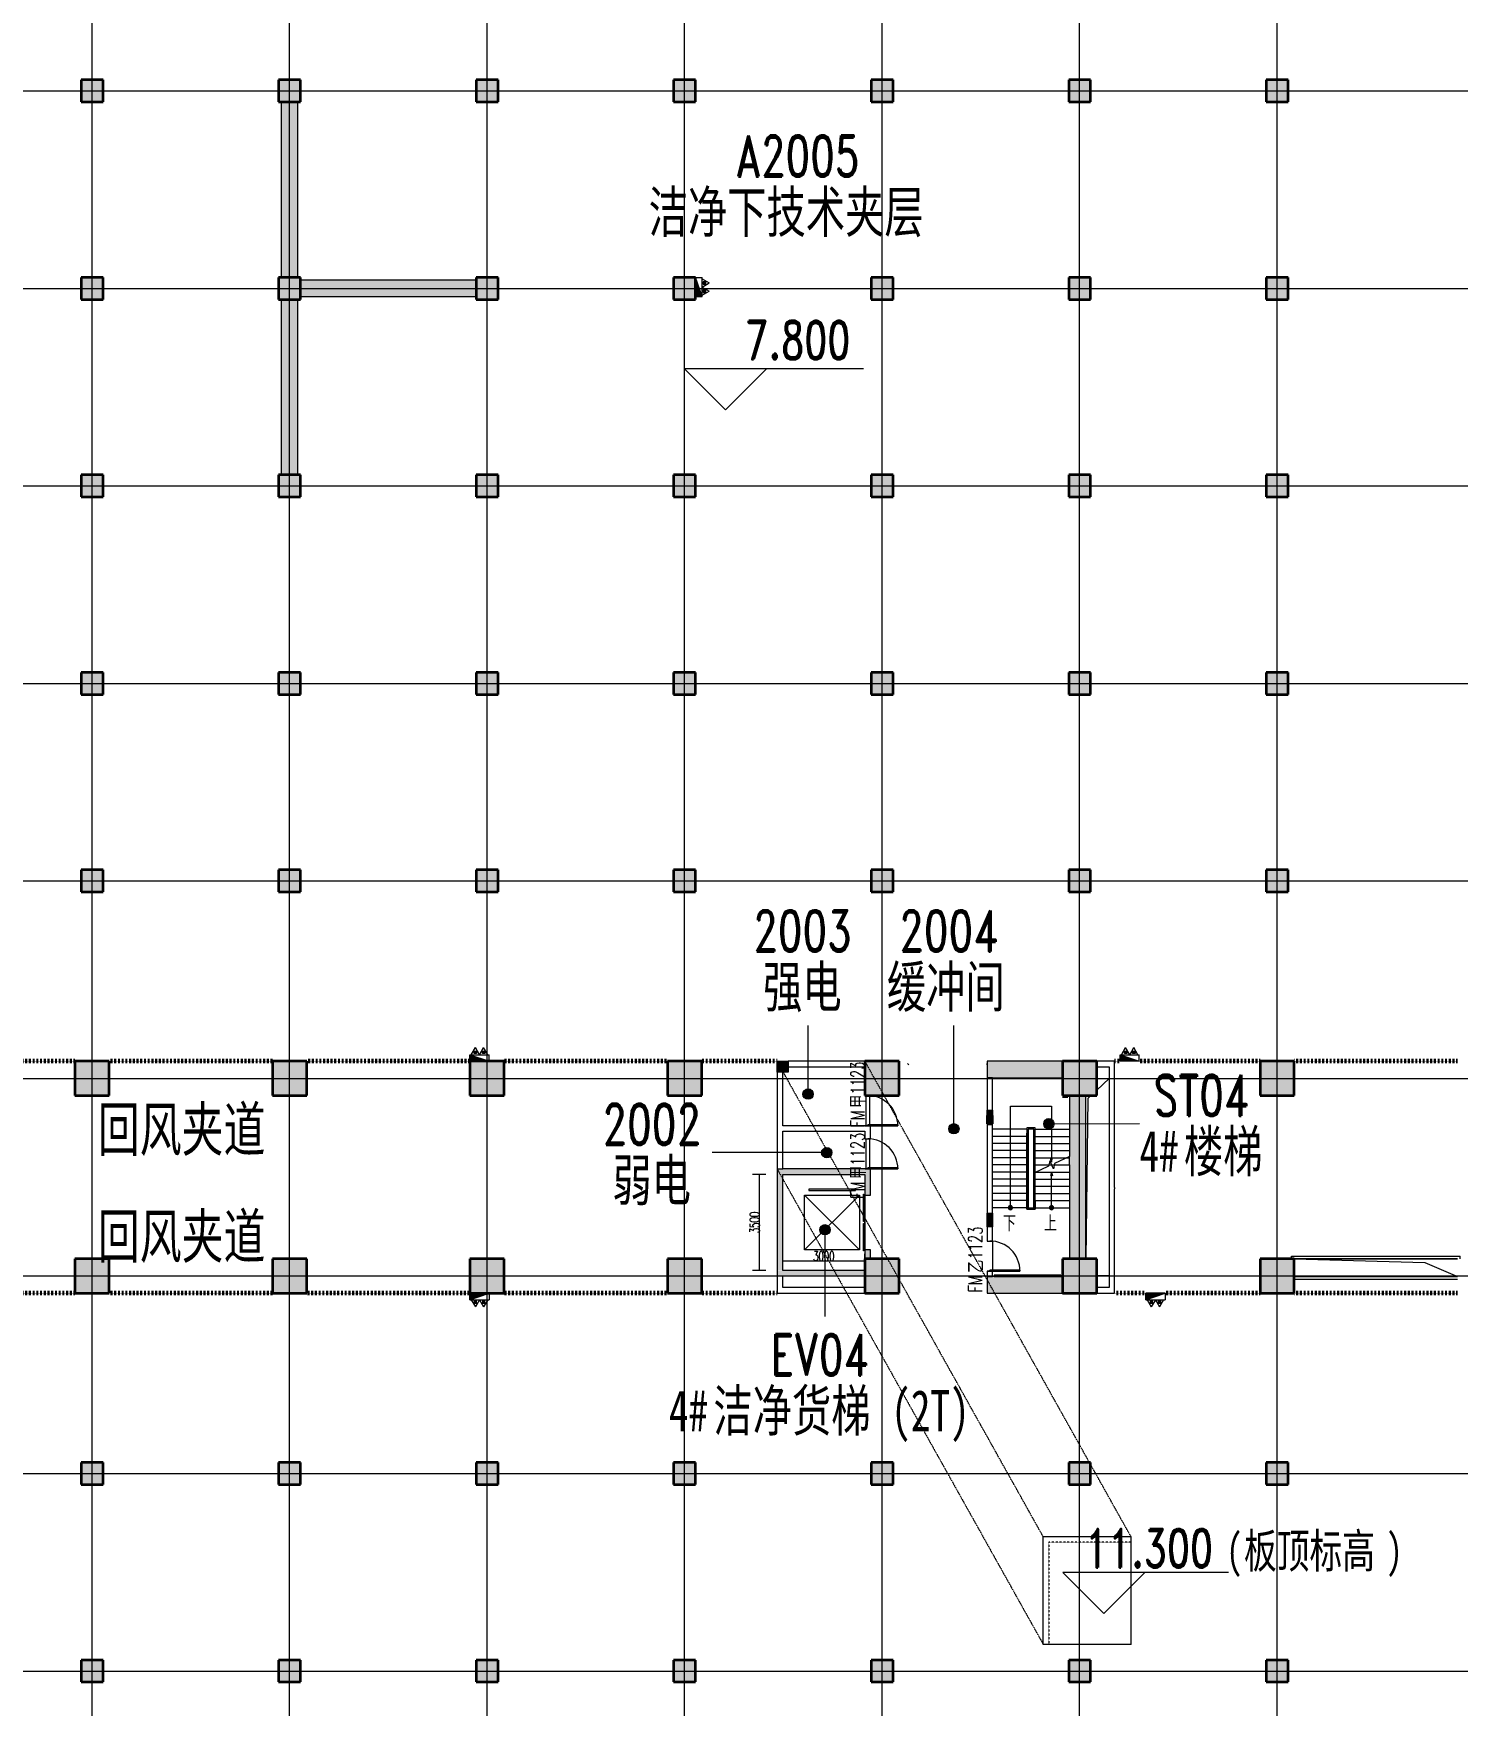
# Model space of a CAD drawing. Header units: millimetres. Extents: x -172041 to 399210, y -31706 to 192400.
# Drawn here: x 33864 to 85775, y 27541 to 88494 of the extents above; entities that cross this region are included whole.
import ezdxf

# ---------------------------------------------------------------- set-up
doc = ezdxf.new("R2010")
doc.units = ezdxf.units.MM
for name, pattern in [('Dash', [6.35, 3.175, -3.175]), ('划线', [6.36, 3.18, -3.18]), ('架空线', [3.97, 2.38, -1.59]), ('轴网线', [22.04, 18.38, -1.83, 0, -1.83])]:
    doc.linetypes.add(name, pattern=pattern)
doc.layers.get('0').update_dxf_attribs({"color": 8})
doc.layers.get('Defpoints').update_dxf_attribs({"color": 8})
for name, color, linetype, lineweight in [('A-ANNO-DIMS', 8, 'Continuous', 9), ('A-ANNO-NOTE', 8, 'Continuous', 5), ('A-AREA', 8, 'Continuous', 5), ('A-AREA-IDEN', 8, 'Continuous', 9), ('A-DETL', 8, 'Continuous', 18), ('A-DETL-GENF', 8, 'Continuous', 18), ('A-DOOR', 8, 'Continuous', 5), ('A-DOOR-IDEN', 8, 'Continuous', 9), ('A-DOOR-OPNG', 8, 'Continuous', 5), ('A-FLOR', 8, 'Continuous', 5), ('A-FLOR-HRAL', 8, 'Continuous', 5), ('A-GENM', 8, 'Continuous', 5), ('A-WALL', 8, 'Continuous', 5), ('A-WALL-PATT', 8, 'Continuous', 9), ('M-EQPM', 8, 'Continuous', 5), ('S-COLS', 8, 'Continuous', 5), ('S-GRID', 8, 'Continuous', 9), ('S-STRS', 8, 'Continuous', 5), ('S-STRS-MBND', 8, 'Continuous', 5)]:
    doc.layers.add(name, color=color, linetype=linetype, lineweight=lineweight)
doc.styles.add('RomanD', font='romand__.ttf', dxfattribs={"width": 0.7, "height": 1500})
doc.styles.add('RomanD_1', font='romand__.ttf', dxfattribs={"width": 0.7, "height": 1400})
doc.styles.add('RomanD_2', font='romand__.ttf', dxfattribs={"width": 0.65, "height": 350})
doc.styles.add('RomanD_4', font='romand__.ttf', dxfattribs={"width": 0.7, "height": 500})
doc.styles.add('仿宋', font='', dxfattribs={"width": 0.7, "height": 500})
doc.styles.add('仿宋_2', font='', dxfattribs={"width": 0.7, "height": 1500})
doc.styles.add('仿宋_4', font='', dxfattribs={"width": 0.7, "height": 1600})
doc.styles.add('仿宋_7', font='', dxfattribs={"width": 0.7, "height": 1250})
doc.styles.add('微软雅黑', font='Microsoft YaHei.ttf', dxfattribs={"width": 0.7, "height": 500})
doc.styles.get('仿宋').set_extended_font_data('FangSong')
doc.styles.get('仿宋_2').set_extended_font_data('FangSong')
doc.styles.get('仿宋_4').set_extended_font_data('FangSong')
doc.styles.get('仿宋_7').set_extended_font_data('FangSong')
doc.dimstyles.new('0_5', dxfattribs={"dimscale": 304.8, "dimtxt": 351.251157, "dimasz": 0, "dimexe": 0.82021, "dimexo": 0.0625, "dimgap": 0, "dimtad": 1, "dimdec": 0, "dimzin": 0, "dimdsep": 46, "dimtxsty": 'RomanD_2', "dimblk1": 'NONE', "dimblk2": 'NONE', "dimsah": 1, "dimcen": 0.09, "dimazin": 0, "dimtfac": 1, "dimtdec": 4, "dimtix": 1, "dimtmove": 0, "dimatfit": 3, "dimfxl": 0.82021, "dimfxlon": 1, "dimtvp": 1, "dimtolj": 1, "dimtzin": 0, "dimlwd": 18, "dimlwe": 18, "dimarcsym": 2})

# ---------------------------------------------------------------- blocks, each defined once
blk = doc.blocks.new('X-ST-F3-02-C-001_HLP2_rvt-1-LAY-2F-1_500-A')
at = {"layer": 'S-COLS', "true_color": 0xc0c0c0}
for points in [[(36400, 86000), (36400, 86800), (35600, 86800), (35600, 86000), (35733, 86000)], [(42800, 86000), (43600, 86000), (43600, 86800), (42800, 86800), (42800, 86400)], [(50000, 86000), (50800, 86000), (50800, 86800), (50000, 86800), (50000, 86400)], [(57200, 86000), (58000, 86000), (58000, 86800), (57200, 86800), (57200, 86400)], [(64401, 86000), (65200, 86000), (65200, 86800), (64400, 86800), (64400, 86000)], [(72225, 86000), (72400, 86000), (72400, 86800), (71600, 86800), (71600, 86000)], [(79600, 86000), (79600, 86800), (78800, 86800), (78800, 86000)], [(35600, 78800), (36400, 78800), (36400, 79600), (35600, 79600)], [(43491, 78800), (43600, 78800), (43600, 79600), (42800, 79600), (42800, 78800), (43444, 78800)], [(50800, 78800), (50800, 79600), (50000, 79600), (50000, 78800)], [(57200, 78800), (58000, 78800), (58000, 79600), (57200, 79600), (57200, 78900)], [(65200, 78800), (65200, 79600), (64400, 79600), (64400, 78800)], [(72400, 78800), (72400, 79600), (71600, 79600), (71600, 78800), (72225, 78800)], [(79600, 78800), (79600, 79600), (78800, 79600), (78800, 78800)], [(36400, 71600), (36400, 72400), (35600, 72400), (35600, 71600)], [(42800, 71600), (43600, 71600), (43600, 72400), (42800, 72400), (42800, 72000)], [(50000, 71600), (50800, 71600), (50800, 72400), (50000, 72400), (50000, 72000)], [(58000, 71600), (58000, 72400), (57200, 72400), (57200, 71600)], [(65200, 71600), (65200, 72400), (64400, 72400), (64400, 71600)], [(72400, 71600), (72400, 72400), (71600, 72400), (71600, 71600), (72225, 71600)], [(79600, 71600), (79600, 72400), (78800, 72400), (78800, 71600)], [(36400, 64400), (36400, 65200), (35600, 65200), (35600, 64400)], [(43600, 64400), (43600, 65200), (42800, 65200), (42800, 64400)], [(50800, 64400), (50800, 65200), (50000, 65200), (50000, 64400)], [(58000, 64400), (58000, 65200), (57200, 65200), (57200, 64400)], [(65200, 64400), (65200, 65200), (64400, 65200), (64400, 64400)], [(71600, 64400), (72400, 64400), (72400, 65200), (71600, 65200)], [(79600, 64400), (79600, 65200), (78800, 65200), (78800, 64400)], [(36400, 57200), (36400, 58000), (35600, 58000), (35600, 57200)], [(43600, 57200), (43600, 58000), (42800, 58000), (42800, 57200)], [(50800, 57200), (50800, 58000), (50000, 58000), (50000, 57200)], [(58000, 57200), (58000, 58000), (57200, 58000), (57200, 57200)], [(65200, 57200), (65200, 58000), (64400, 58000), (64400, 57200)], [(72225, 57200), (72400, 57200), (72400, 58000), (71600, 58000), (71600, 57200), (71852, 57200)], [(79600, 57200), (79600, 58000), (78800, 58000), (78800, 57200)], [(36625, 49775), (36625, 51025), (35375, 51025), (35375, 49775)], [(43825, 49775), (43825, 51025), (42575, 51025), (42575, 49775)], [(51025, 49775), (51025, 51025), (49775, 51025), (49775, 49775)], [(58225, 49775), (58225, 51025), (56975, 51025), (56975, 49775)], [(64407, 49775), (65425, 49775), (65425, 51025), (64175, 51025), (64175, 49775)], [(71618, 49775), (72625, 49775), (72625, 51025), (71375, 51025), (71375, 49775)], [(79825, 49775), (79825, 51025), (78575, 51025), (78575, 49775)], [(68770, 48750), (68825, 48750), (68825, 49050), (68625, 49050), (68625, 48750)], [(36625, 42575), (36625, 43825), (35375, 43825), (35375, 42575)], [(42575, 42575), (43825, 42575), (43825, 43825), (42575, 43825), (42575, 43010)], [(51025, 42575), (51025, 43825), (49775, 43825), (49775, 42575)], [(58225, 42575), (58225, 43825), (56975, 43825), (56975, 42575)], [(64175, 42575), (65425, 42575), (65425, 43825), (64175, 43825), (64175, 43076)], [(72625, 42575), (72625, 43825), (71375, 43825), (71375, 42575), (72225, 42575)], [(79825, 42575), (79825, 43825), (78575, 43825), (78575, 42575)], [(36400, 35600), (36400, 36400), (35600, 36400), (35600, 35600)], [(43600, 35600), (43600, 36400), (42800, 36400), (42800, 35600)], [(50180, 35600), (50800, 35600), (50800, 36400), (50000, 36400), (50000, 35600)], [(57200, 35600), (58000, 35600), (58000, 36400), (57200, 36400)], [(65200, 35600), (65200, 36400), (64400, 36400), (64400, 35600)], [(71600, 35600), (72400, 35600), (72400, 36400), (71600, 36400), (71600, 35645)], [(78800, 35600), (79600, 35600), (79600, 36400), (78800, 36400), (78800, 35645)], [(36400, 28400), (36400, 29200), (35600, 29200), (35600, 28400)], [(43600, 28400), (43600, 29200), (42800, 29200), (42800, 28400)], [(50800, 28400), (50800, 29200), (50000, 29200), (50000, 28400)], [(58000, 28400), (58000, 29200), (57200, 29200), (57200, 28400)], [(65200, 28400), (65200, 29200), (64400, 29200), (64400, 28400)], [(71600, 28400), (72400, 28400), (72400, 29200), (71600, 29200)], [(79600, 28400), (79600, 29200), (78800, 29200), (78800, 28400)]]:
    blk.add_hatch(color=9, dxfattribs=at).paths.add_polyline_path(points, flags=0)
at = {"layer": 'S-COLS', "true_color": 0x808080}
for points in [[(61375, 50625), (61375, 51025), (60975, 51025), (60975, 50625), (61175, 50625)], [(68825, 49050), (68825, 49250), (68625, 49250), (68625, 49050), (68780, 49050)], [(68625, 45240), (68825, 45240), (68825, 45490), (68625, 45490)], [(68825, 44990), (68825, 45240), (68625, 45240), (68625, 44990), (68642, 44990)]]:
    blk.add_hatch(color=8, dxfattribs=at).paths.add_polyline_path(points, flags=0)
at = {"layer": 'S-COLS', "color": 7, "lineweight": 35}
for p, q in [((36400, 86800), (35600, 86800)), ((35600, 86800), (35600, 86000)), ((36400, 86000), (36400, 86800)), ((43600, 86800), (42800, 86800)), ((42800, 86800), (42800, 86000)), ((43600, 86000), (43600, 86800)), ((50800, 86800), (50000, 86800)), ((50000, 86800), (50000, 86000)), ((50800, 86000), (50800, 86800)), ((58000, 86800), (57200, 86800)), ((57200, 86800), (57200, 86000)), ((58000, 86000), (58000, 86800)), ((65200, 86800), (64400, 86800)), ((64400, 86800), (64400, 86000)), ((65200, 86000), (65200, 86800)), ((72400, 86800), (71600, 86800)), ((71600, 86800), (71600, 86000)), ((72400, 86000), (72400, 86800)), ((79600, 86800), (78800, 86800)), ((78800, 86800), (78800, 86000)), ((79600, 86000), (79600, 86800)), ((35600, 86000), (36400, 86000)), ((42800, 86000), (43600, 86000)), ((50000, 86000), (50800, 86000)), ((57200, 86000), (58000, 86000)), ((64400, 86000), (65200, 86000)), ((71600, 86000), (72400, 86000)), ((78800, 86000), (79600, 86000)), ((36400, 79600), (35600, 79600)), ((35600, 79600), (35600, 78800)), ((36400, 78800), (36400, 79600)), ((43600, 79600), (42800, 79600)), ((42800, 79600), (42800, 78800)), ((43600, 78800), (43600, 79600)), ((50800, 79600), (50000, 79600)), ((50000, 79600), (50000, 78800)), ((50800, 78800), (50800, 79600)), ((58000, 79600), (57200, 79600)), ((57200, 79600), (57200, 78800)), ((58000, 78800), (58000, 79600)), ((65200, 79600), (64400, 79600)), ((64400, 79600), (64400, 78800)), ((65200, 78800), (65200, 79600)), ((72400, 79600), (71600, 79600)), ((71600, 79600), (71600, 78800)), ((72400, 78800), (72400, 79600)), ((79600, 79600), (78800, 79600)), ((78800, 79600), (78800, 78800)), ((79600, 78800), (79600, 79600)), ((35600, 78800), (36400, 78800)), ((42800, 78800), (43600, 78800)), ((50000, 78800), (50800, 78800)), ((57200, 78800), (58000, 78800)), ((64400, 78800), (65200, 78800)), ((71600, 78800), (72400, 78800)), ((78800, 78800), (79600, 78800)), ((36400, 72400), (35600, 72400)), ((35600, 72400), (35600, 71600)), ((36400, 71600), (36400, 72400)), ((43600, 72400), (42800, 72400)), ((42800, 72400), (42800, 71600)), ((43600, 71600), (43600, 72400)), ((50800, 72400), (50000, 72400)), ((50000, 72400), (50000, 71600)), ((50800, 71600), (50800, 72400)), ((58000, 72400), (57200, 72400)), ((57200, 72400), (57200, 71600)), ((58000, 71600), (58000, 72400)), ((65200, 72400), (64400, 72400)), ((64400, 72400), (64400, 71600)), ((65200, 71600), (65200, 72400)), ((72400, 72400), (71600, 72400)), ((71600, 72400), (71600, 71600)), ((72400, 71600), (72400, 72400)), ((79600, 72400), (78800, 72400)), ((78800, 72400), (78800, 71600)), ((79600, 71600), (79600, 72400)), ((35600, 71600), (36400, 71600)), ((42800, 71600), (43600, 71600)), ((50000, 71600), (50800, 71600)), ((57200, 71600), (58000, 71600)), ((64400, 71600), (65200, 71600)), ((71600, 71600), (72400, 71600)), ((78800, 71600), (79600, 71600)), ((36400, 65200), (35600, 65200)), ((35600, 65200), (35600, 64400)), ((36400, 64400), (36400, 65200)), ((43600, 65200), (42800, 65200)), ((42800, 65200), (42800, 64400)), ((43600, 64400), (43600, 65200)), ((50800, 65200), (50000, 65200)), ((50000, 65200), (50000, 64400)), ((50800, 64400), (50800, 65200)), ((58000, 65200), (57200, 65200)), ((57200, 65200), (57200, 64400)), ((58000, 64400), (58000, 65200)), ((65200, 65200), (64400, 65200)), ((64400, 65200), (64400, 64400)), ((65200, 64400), (65200, 65200)), ((72400, 65200), (71600, 65200)), ((71600, 65200), (71600, 64400)), ((72400, 64400), (72400, 65200)), ((79600, 65200), (78800, 65200)), ((78800, 65200), (78800, 64400)), ((79600, 64400), (79600, 65200)), ((35600, 64400), (36400, 64400)), ((42800, 64400), (43600, 64400)), ((50000, 64400), (50800, 64400)), ((57200, 64400), (58000, 64400)), ((64400, 64400), (65200, 64400)), ((71600, 64400), (72400, 64400)), ((78800, 64400), (79600, 64400)), ((36400, 58000), (35600, 58000)), ((35600, 58000), (35600, 57200)), ((36400, 57200), (36400, 58000)), ((43600, 58000), (42800, 58000)), ((42800, 58000), (42800, 57200)), ((43600, 57200), (43600, 58000)), ((50800, 58000), (50000, 58000)), ((50000, 58000), (50000, 57200)), ((50800, 57200), (50800, 58000)), ((58000, 58000), (57200, 58000)), ((57200, 58000), (57200, 57200)), ((58000, 57200), (58000, 58000)), ((65200, 58000), (64400, 58000)), ((64400, 58000), (64400, 57200)), ((65200, 57200), (65200, 58000)), ((72400, 58000), (71600, 58000)), ((71600, 58000), (71600, 57200)), ((72400, 57200), (72400, 58000)), ((79600, 58000), (78800, 58000)), ((78800, 58000), (78800, 57200)), ((79600, 57200), (79600, 58000)), ((35600, 57200), (36400, 57200)), ((42800, 57200), (43600, 57200)), ((50000, 57200), (50800, 57200)), ((57200, 57200), (58000, 57200)), ((64400, 57200), (65200, 57200)), ((71600, 57200), (72400, 57200)), ((78800, 57200), (79600, 57200)), ((36625, 51025), (35375, 51025)), ((35375, 51025), (35375, 49775)), ((36625, 49775), (36625, 51025)), ((43825, 51025), (42575, 51025)), ((42575, 51025), (42575, 49775)), ((43825, 49775), (43825, 51025)), ((51025, 51025), (49775, 51025)), ((49775, 51025), (49775, 49775)), ((51025, 49775), (51025, 51025)), ((58225, 51025), (56975, 51025)), ((56975, 51025), (56975, 49775)), ((58225, 49775), (58225, 51025)), ((65425, 51025), (64175, 51025)), ((64175, 51025), (64175, 49775)), ((65425, 49775), (65425, 51025)), ((72625, 51025), (71375, 51025)), ((71375, 51025), (71375, 49775)), ((72625, 49775), (72625, 51025)), ((79825, 51025), (78575, 51025)), ((78575, 51025), (78575, 49775)), ((79825, 49775), (79825, 51025)), ((35375, 49775), (36625, 49775)), ((42575, 49775), (43825, 49775)), ((49775, 49775), (51025, 49775)), ((56975, 49775), (58225, 49775)), ((64175, 49775), (65425, 49775)), ((71375, 49775), (72625, 49775)), ((78575, 49775), (79825, 49775)), ((68625, 49050), (68625, 48750)), ((68825, 49050), (68625, 49050)), ((68825, 48750), (68825, 49050)), ((68625, 48750), (68825, 48750)), ((36625, 43825), (35375, 43825)), ((35375, 43825), (35375, 42575)), ((36625, 42575), (36625, 43825)), ((43825, 43825), (42575, 43825)), ((42575, 43825), (42575, 42575)), ((43825, 42575), (43825, 43825)), ((51025, 43825), (49775, 43825)), ((49775, 43825), (49775, 42575)), ((51025, 42575), (51025, 43825)), ((58225, 43825), (56975, 43825)), ((56975, 43825), (56975, 42575)), ((58225, 42575), (58225, 43825)), ((65425, 43825), (64175, 43825)), ((64175, 43825), (64175, 42575)), ((65425, 42575), (65425, 43825)), ((72625, 43825), (71375, 43825)), ((71375, 43825), (71375, 42575)), ((72625, 42575), (72625, 43825)), ((79825, 43825), (78575, 43825)), ((78575, 43825), (78575, 42575)), ((79825, 42575), (79825, 43825)), ((35375, 42575), (36625, 42575)), ((42575, 42575), (43825, 42575)), ((49775, 42575), (51025, 42575)), ((56975, 42575), (58225, 42575)), ((64175, 42575), (65425, 42575)), ((71375, 42575), (72625, 42575)), ((78575, 42575), (79825, 42575)), ((36400, 36400), (35600, 36400)), ((35600, 36400), (35600, 35600)), ((36400, 35600), (36400, 36400)), ((43600, 36400), (42800, 36400)), ((42800, 36400), (42800, 35600)), ((43600, 35600), (43600, 36400)), ((50800, 36400), (50000, 36400)), ((50000, 36400), (50000, 35600)), ((50800, 35600), (50800, 36400)), ((58000, 36400), (57200, 36400)), ((57200, 36400), (57200, 35600)), ((58000, 35600), (58000, 36400)), ((65200, 36400), (64400, 36400)), ((64400, 36400), (64400, 35600)), ((65200, 35600), (65200, 36400)), ((72400, 36400), (71600, 36400)), ((71600, 36400), (71600, 35600)), ((72400, 35600), (72400, 36400)), ((79600, 36400), (78800, 36400)), ((78800, 36400), (78800, 35600)), ((79600, 35600), (79600, 36400)), ((35600, 35600), (36400, 35600)), ((42800, 35600), (43600, 35600)), ((50000, 35600), (50800, 35600)), ((57200, 35600), (58000, 35600)), ((64400, 35600), (65200, 35600)), ((71600, 35600), (72400, 35600)), ((78800, 35600), (79600, 35600)), ((36400, 29200), (35600, 29200)), ((35600, 29200), (35600, 28400)), ((36400, 28400), (36400, 29200)), ((43600, 29200), (42800, 29200)), ((42800, 29200), (42800, 28400)), ((43600, 28400), (43600, 29200)), ((50800, 29200), (50000, 29200)), ((50000, 29200), (50000, 28400)), ((50800, 28400), (50800, 29200)), ((58000, 29200), (57200, 29200)), ((57200, 29200), (57200, 28400)), ((58000, 28400), (58000, 29200)), ((65200, 29200), (64400, 29200)), ((64400, 29200), (64400, 28400)), ((65200, 28400), (65200, 29200)), ((72400, 29200), (71600, 29200)), ((71600, 29200), (71600, 28400)), ((72400, 28400), (72400, 29200)), ((79600, 29200), (78800, 29200)), ((78800, 29200), (78800, 28400)), ((79600, 28400), (79600, 29200)), ((35600, 28400), (36400, 28400)), ((42800, 28400), (43600, 28400)), ((50000, 28400), (50800, 28400)), ((57200, 28400), (58000, 28400)), ((64400, 28400), (65200, 28400)), ((71600, 28400), (72400, 28400)), ((78800, 28400), (79600, 28400))]:
    blk.add_line(p, q, dxfattribs=at)
at = {"layer": 'S-COLS', "color": 7, "lineweight": 15}
for p, q in [((60975, 50625), (60975, 51025)), ((60975, 51025), (61375, 51025)), ((61175, 50625), (60975, 50625)), ((61375, 50625), (61175, 50625)), ((61375, 51025), (61375, 50825)), ((61375, 50825), (61375, 50625)), ((68625, 49050), (68625, 49250)), ((68625, 49250), (68825, 49250)), ((68825, 49250), (68825, 49050)), ((68625, 45490), (68825, 45490)), ((68625, 45240), (68625, 45490)), ((68625, 44990), (68625, 45240)), ((68625, 45240), (68825, 45240)), ((68825, 45490), (68825, 45240)), ((68825, 45240), (68825, 44990)), ((68825, 44990), (68625, 44990))]:
    blk.add_line(p, q, dxfattribs=at)
blk = doc.blocks.new('栏杆扶手 - 栏杆扶手-982128-LAY-2F-1_500-A')
at = {"layer": 'A-FLOR-HRAL', "lineweight": 15}
for p, q in [((70075, 48600), (70075, 48410)), ((70375, 48600), (70075, 48600)), ((70125, 48550), (70125, 48410)), ((70325, 48550), (70125, 48550)), ((70325, 46947), (70325, 48550)), ((70375, 48550), (70375, 48600)), ((70375, 48550), (70375, 48600)), ((70375, 48550), (70375, 48600)), ((70375, 46970), (70375, 48550))]:
    blk.add_line(p, q, dxfattribs=at)
blk = doc.blocks.new('顶部扶栏类型 - 顶部扶栏_内部_-982132-LAY-2F-1_500-A')
at = {"layer": 'A-FLOR-HRAL', "lineweight": 15}
for p, q in [((70075, 48410), (70125, 48410)), ((70075, 45765), (70075, 48410)), ((70125, 48410), (70125, 45765)), ((70075, 45765), (70125, 45765)), ((70075, 45640), (70075, 45765)), ((70125, 45765), (70125, 45690)), ((70200, 45640), (70075, 45640)), ((70125, 45690), (70200, 45690)), ((70200, 45690), (70325, 45690)), ((70375, 45640), (70200, 45640)), ((70375, 45690), (70375, 45640))]:
    blk.add_line(p, q, dxfattribs=at)
blk = doc.blocks.new('顶部扶栏类型 - 顶部扶栏_内部_-V9-LAY-2F-1_500-A')
at = {"layer": 'A-FLOR-HRAL', "lineweight": 15}
for p, q in [((70075, 48410), (70075, 45765)), ((70125, 48410), (70125, 45765)), ((70075, 45765), (70075, 45640)), ((70075, 45640), (70200, 45640)), ((70100, 45690), (70200, 45690)), ((70200, 45690), (70325, 45690)), ((70200, 45640), (70375, 45640)), ((70375, 45690), (70375, 45640))]:
    blk.add_line(p, q, dxfattribs=at)
blk = doc.blocks.new('顶部扶栏类型 - 顶部扶栏_内部_-982246-LAY-2F-1_500-A')
at = {"layer": 'A-FLOR-HRAL', "lineweight": 15}
for p, q in [((70325, 45910), (70375, 45910)), ((70325, 45690), (70325, 45910)), ((70375, 45910), (70375, 45690)), ((70375, 45690), (70325, 45690))]:
    blk.add_line(p, q, dxfattribs=at)
blk = doc.blocks.new('顶部扶栏类型 - 顶部扶栏_内部_-V10-LAY-2F-1_500-A')
at = {"layer": 'A-FLOR-HRAL', "lineweight": 15}
for p, q in [((70375, 46970), (70325, 46947)), ((70325, 45690), (70325, 46947)), ((70375, 45690), (70375, 46970)), ((70325, 45690), (70375, 45690))]:
    blk.add_line(p, q, dxfattribs=at)
blk = doc.blocks.new('上楼梯路径-C - 顺砌剖面-1881070-LAY-2F-1_500-A')
at = {"layer": 'A-DETL-GENF', "true_color": 0x808080}
blk.add_hatch(color=8, dxfattribs=at).paths.add_polyline_path([(0, 75), (-38, 65), (-65, 37), (-75, 0), (-65, -38), (-53, -53), (-19, -72), (19, -72), (53, -53), (72, -19), (72, 10), (65, 37), (53, 53), (19, 72)], flags=0)
at = {"layer": 'A-DETL-GENF'}
for p, q in [((0, 1300), (-39, 1155)), ((0, 75), (0, 1300)), ((0, 1300), (39, 1155)), ((0, 0), (0, 75))]:
    blk.add_line(p, q, dxfattribs=at)
for start, end in [(90, 270), (270, 90)]:
    blk.add_arc((0, 0), 75, start, end, dxfattribs=at)
blk = doc.blocks.new('下楼梯路径-C - 顺砌剖面-1882375-LAY-2F-1_500-A')
at = {"layer": 'A-DETL-GENF', "true_color": 0x808080}
blk.add_hatch(color=8, dxfattribs=at).paths.add_polyline_path([(619, -1180), (626, -1198), (654, -1226), (691, -1236), (729, -1226), (756, -1198), (766, -1161), (756, -1123), (741, -1106), (711, -1088), (682, -1088), (654, -1096), (626, -1123), (619, -1142)], flags=0)
at = {"layer": 'A-DETL-GENF'}
for p, q in [((-3009, -1161), (-3009, 339)), ((-3009, 339), (-964, 339)), ((-964, 339), (-1109, 378)), ((-964, 339), (-1109, 300)), ((619, -1161), (-3009, -1161)), ((691, -1161), (619, -1161))]:
    blk.add_line(p, q, dxfattribs=at)
for start, end in [(360, 180), (180, 360)]:
    blk.add_arc((691, -1161), 75, start, end, dxfattribs=at)
blk = doc.blocks.new('AR-F3-00-STA-001_HLP2_rvt-1-LAY-2F-1_500-A')
at = {"layer": 'S-STRS', "lineweight": 15}
for p, q in [((70075, 48550), (68825, 48550)), ((70075, 48290), (68825, 48290)), ((70375, 48550), (71625, 48550)), ((70375, 48290), (71625, 48290)), ((70075, 48030), (68825, 48030)), ((70075, 47770), (68825, 47770)), ((70375, 48030), (71625, 48030)), ((70375, 47770), (71625, 47770)), ((71625, 47510), (71625, 47553)), ((70075, 47510), (68825, 47510)), ((70075, 47250), (68825, 47250)), ((70075, 46990), (68825, 46990)), ((70375, 47510), (71533, 47510)), ((70375, 47250), (70875, 47250)), ((70375, 46990), (70417, 46990)), ((70417, 46990), (71625, 46990)), ((70875, 47250), (70975, 47250)), ((70975, 47250), (71075, 47250)), ((71075, 47250), (71625, 47250)), ((71533, 47510), (71625, 47510)), ((71625, 47250), (71625, 47510)), ((70075, 46730), (68825, 46730)), ((70075, 46470), (68825, 46470)), ((70375, 46730), (71625, 46730)), ((70375, 46470), (71625, 46470)), ((70075, 46210), (68825, 46210)), ((70075, 45950), (68825, 45950)), ((70375, 46210), (71625, 46210)), ((70375, 45950), (71625, 45950)), ((69400, 45690), (68825, 45690)), ((69415, 45690), (69400, 45690)), ((69545, 45690), (69420, 45690)), ((70075, 45690), (69550, 45690)), ((70375, 45690), (70900, 45690)), ((70910, 45690), (71050, 45690)), ((71050, 45690), (71625, 45690)), ((68825, 44475), (68825, 43415))]:
    blk.add_line(p, q, dxfattribs=at)
at = {"layer": 'S-STRS', "linetype": '架空线', "lineweight": 15}
for p, q in [((70075, 48550), (68825, 48550)), ((70075, 48290), (68825, 48290)), ((70375, 48550), (71625, 48550)), ((70375, 48290), (71625, 48290)), ((70075, 48030), (68825, 48030)), ((70075, 47770), (68825, 47770)), ((70375, 48030), (71625, 48030)), ((70375, 47770), (71625, 47770)), ((70075, 47510), (68825, 47510)), ((70075, 47250), (68825, 47250)), ((70075, 46990), (68825, 46990)), ((70375, 47510), (71533, 47510)), ((70375, 47250), (70875, 47250)), ((70375, 46990), (70417, 46990)), ((70417, 46990), (71625, 46990)), ((70875, 47250), (70975, 47250)), ((70975, 47250), (71075, 47250)), ((71075, 47250), (71625, 47250)), ((71533, 47510), (71625, 47510)), ((70075, 46730), (68825, 46730)), ((70075, 46470), (68825, 46470)), ((70375, 46730), (71625, 46730)), ((70375, 46470), (71625, 46470)), ((70075, 46210), (68825, 46210)), ((70075, 45950), (68825, 45950)), ((70375, 46210), (71625, 46210)), ((70375, 45950), (71625, 45950)), ((69400, 45690), (68825, 45690)), ((69415, 45690), (69400, 45690)), ((69545, 45690), (69420, 45690)), ((70075, 45690), (69550, 45690)), ((70375, 45690), (70900, 45690)), ((70910, 45690), (71050, 45690)), ((71050, 45690), (71625, 45690))]:
    blk.add_line(p, q, dxfattribs=at)
at = {"layer": 'S-STRS-MBND', "lineweight": 15}
for p, q in [((71625, 47553), (71088, 47303)), ((70862, 47197), (70325, 46947)), ((70909, 47392), (70862, 47197)), ((71041, 47108), (70909, 47392)), ((71088, 47303), (71041, 47108))]:
    blk.add_line(p, q, dxfattribs=at)
at = {"lineweight": 15, "rotation": 269.9999999999996}
blk.add_blockref('下楼梯路径-C - 顺砌剖面-1882375-LAY-2F-1_500-A', (70636, 46381), dxfattribs=at)
at = {"color": 163, "lineweight": 15, "true_color": 0x667fcc}
for name in ['栏杆扶手 - 栏杆扶手-982128-LAY-2F-1_500-A', '顶部扶栏类型 - 顶部扶栏_内部_-982132-LAY-2F-1_500-A', '顶部扶栏类型 - 顶部扶栏_内部_-V9-LAY-2F-1_500-A', '顶部扶栏类型 - 顶部扶栏_内部_-V10-LAY-2F-1_500-A', '顶部扶栏类型 - 顶部扶栏_内部_-982246-LAY-2F-1_500-A']:
    blk.add_blockref(name, (0, 0), dxfattribs=at)
at = {"lineweight": 15}
blk.add_blockref('上楼梯路径-C - 顺砌剖面-1881070-LAY-2F-1_500-A', (70975, 45690), dxfattribs=at)
at = {"layer": 'A-ANNO-NOTE', "color": 7, "lineweight": 15, "char_height": 500, "width": 673.42, "attachment_point": 1, "style": '仿宋'}
for s, insert in [('\\f仿宋|b0|i0|c134|p49|;\\W.7;下', (69198, 45386)), ('\\f仿宋|b0|i0|c134|p49|;\\W.7;上', (70698, 45386))]:
    blk.add_mtext(s, dxfattribs=dict(at, insert=insert))
blk = doc.blocks.new('单扇平开防火门_带观察窗 - FM乙1123-4703350-LAY-2F-1_500-A')
at = {"layer": 'A-DOOR'}
for p, q in [((550, 1100), (510, 1100)), ((510, 1100), (510, 0)), ((510, 1100), (550, 1100)), ((510, 900), (510, 1100)), ((510, 700), (510, 900)), ((510, 0), (510, 700)), ((550, 0), (550, 1100)), ((550, 1100), (550, 900)), ((550, 900), (550, 700)), ((550, 700), (550, 0)), ((510, 0), (550, 0)), ((550, 0), (510, 0))]:
    blk.add_line(p, q, dxfattribs=at)
blk.add_arc((550, 0), 1100, 90, 180, dxfattribs=at)
at = {"layer": 'A-DOOR-OPNG'}
for p, q in [((-550, -100), (-550, 100)), ((550, -99), (550, 100))]:
    blk.add_line(p, q, dxfattribs=at)
blk = doc.blocks.new('单扇平开防火门_带观察窗 - FM甲1123-4703354-LAY-2F-1_500-A')
at = {"layer": 'A-DOOR'}
for p, q in [((550, 1100), (510, 1100)), ((510, 1100), (510, 0)), ((510, 1100), (550, 1100)), ((510, 900), (510, 1100)), ((510, 700), (510, 900)), ((510, 0), (510, 700)), ((550, 0), (550, 1100)), ((550, 1100), (550, 900)), ((550, 900), (550, 700)), ((550, 700), (550, 0)), ((510, 0), (550, 0)), ((550, 0), (510, 0))]:
    blk.add_line(p, q, dxfattribs=at)
blk.add_arc((550, 0), 1100, 90, 180, dxfattribs=at)
at = {"layer": 'A-DOOR-OPNG'}
for p, q in [((-550, 70), (550, 70)), ((550, -99), (550, 100)), ((-550, -70), (550, -70))]:
    blk.add_line(p, q, dxfattribs=at)
blk = doc.blocks.new('单扇平开防火门_带观察窗 - FM甲1123-V2-LAY-2F-1_500-A')
at = {"layer": 'A-DOOR'}
for p, q in [((550, 1100), (510, 1100)), ((510, 1100), (510, 0)), ((510, 1100), (550, 1100)), ((510, 900), (510, 1100)), ((510, 700), (510, 900)), ((510, 0), (510, 700)), ((550, 0), (550, 1100)), ((550, 1100), (550, 900)), ((550, 900), (550, 700)), ((550, 700), (550, 0)), ((510, 0), (550, 0)), ((550, 0), (510, 0))]:
    blk.add_line(p, q, dxfattribs=at)
blk.add_arc((550, 0), 1100, 90, 180, dxfattribs=at)
at = {"layer": 'A-DOOR-OPNG'}
for p, q in [((-550, -100), (-550, 100)), ((-550, 70), (550, 70)), ((550, -99), (550, 100)), ((-550, -70), (550, -70))]:
    blk.add_line(p, q, dxfattribs=at)
blk = doc.blocks.new('电梯门_客梯 - 2T洁净货梯-4055749-LAY-2F-1_500-A')
at = {"layer": 'A-DOOR'}
for p, q in [((-1165, -450), (-1220, -450)), ((-1220, -450), (-1220, -2150)), ((-1165, -2150), (-1165, -450)), ((-1035, -160), (-1035, -140)), ((-1035, -140), (-35, -140)), ((-35, -160), (-1035, -160)), ((-1000, -100), (1000, -100)), ((1000, -300), (-1000, -2300)), ((-1000, -300), (1000, -2300)), ((-1000, -2300), (-1000, -300)), ((-1000, -300), (1000, -300)), ((-35, -140), (-35, -160)), ((35, -160), (35, -140)), ((35, -140), (1035, -140)), ((1035, -160), (35, -160)), ((1000, -300), (1000, -2300)), ((1035, -140), (1035, -160)), ((-1220, -2150), (-1165, -2150)), ((1000, -2300), (-1000, -2300))]:
    blk.add_line(p, q, dxfattribs=at)
blk = doc.blocks.new('楼板洞口 - 楼板洞口-翻边100mm-V38-LAY-2F-1_500-A')
at = {"layer": 'A-GENM'}
for p, q in [((-100, -100), (-100, 6050)), ((0, 6050), (-100, 6050)), ((0, 0), (0, 5950)), ((0, 5950), (0, 0)), ((130, 4760), (650, 5950)), ((650, 5950), (650, 0)), ((650, 0), (650, 5950)), ((750, 5950), (750, 0)), ((0, 0), (130, 4760)), ((0, -100), (-100, -100))]:
    blk.add_line(p, q, dxfattribs=at)
blk = doc.blocks.new('楼板洞口-A - H-无翻边-V43-LAY-2F-1_500-A')
at = {"layer": 'A-GENM'}
for p, q in [((400, 7200), (850, 7200)), ((400, 6776), (850, 7200)), ((8, 625), (85, 6480)), ((85, 6480), (186, 6575)), ((850, 0), (400, 0))]:
    blk.add_line(p, q, dxfattribs=at)
blk = doc.blocks.new('室内消火栓箱_带灭火器__左右式_ - SG24D65-P-V57-LAY-2F-1_500-A')
at = {"layer": 'A-DETL-GENF', "lineweight": 5}
blk.add_hatch(color=256, dxfattribs=at).paths.add_polyline_path([(-350, -240), (350, 0), (-350, 0)], flags=0)
h = blk.add_hatch(color=256, dxfattribs=at)
h.paths.add_polyline_path([(-105, -370), (-105, -280), (-195, -280), (-195, -370)], flags=0)
h.paths.add_polyline_path([(105, -370), (195, -370), (195, -280), (105, -280)], flags=0)
for p, q in [((350, 0), (-350, 0)), ((-350, -240), (350, 0)), ((-350, -240), (-350, 0)), ((-350, 0), (-350, -240)), ((-350, -240), (350, 0)), ((350, 0), (-350, 0)), ((-350, -240), (350, -240)), ((-300, -240), (-150, -500)), ((-105, -280), (-195, -280)), ((-195, -280), (-195, -370)), ((-195, -370), (-105, -370)), ((0, -240), (-150, -500)), ((-105, -370), (-105, -280)), ((0, -240), (150, -500)), ((195, -280), (105, -280)), ((105, -280), (105, -370)), ((105, -370), (195, -370)), ((300, -240), (150, -500)), ((195, -370), (195, -280))]:
    blk.add_line(p, q, dxfattribs=at)
at = {"layer": 'M-EQPM'}
blk.add_line((350, 0), (350, -240), dxfattribs=at)
blk = doc.blocks.new('室内消火栓箱_带灭火器__左右式_ - SG24D65-P-V55-LAY-2F-1_500-A')
at = {"layer": 'A-DETL-GENF', "lineweight": 5}
blk.add_hatch(color=256, dxfattribs=at).paths.add_polyline_path([(-350, -240), (350, 0), (-350, 0)], flags=0)
h = blk.add_hatch(color=256, dxfattribs=at)
h.paths.add_polyline_path([(-195, -370), (-105, -370), (-105, -280), (-195, -280)], flags=0)
h.paths.add_polyline_path([(105, -280), (105, -370), (195, -370), (195, -280)], flags=0)
for p, q in [((-350, -240), (350, 0)), ((-350, -240), (-350, 0)), ((-350, 0), (-350, -240)), ((-350, -240), (350, 0)), ((-350, -240), (350, -240)), ((-300, -240), (-150, -500)), ((-105, -280), (-195, -280)), ((-195, -280), (-195, -370)), ((-195, -370), (-105, -370)), ((0, -240), (-150, -500)), ((-105, -370), (-105, -280)), ((0, -240), (150, -500)), ((195, -280), (105, -280)), ((105, -280), (105, -370)), ((105, -370), (195, -370)), ((300, -240), (150, -500)), ((195, -370), (195, -280))]:
    blk.add_line(p, q, dxfattribs=at)
at = {"layer": 'M-EQPM'}
blk.add_line((350, 0), (350, -240), dxfattribs=at)
blk = doc.blocks.new('室内消火栓箱_带灭火器__左右式_ - SG24D65-P-V58-LAY-2F-1_500-A')
at = {"layer": 'A-DETL-GENF', "lineweight": 5}
blk.add_hatch(color=256, dxfattribs=at).paths.add_polyline_path([(350, 0), (-350, 240), (-350, 0), (50, 0)], flags=0)
h = blk.add_hatch(color=256, dxfattribs=at)
h.paths.add_polyline_path([(195, 280), (195, 370), (105, 370), (105, 280)], flags=0)
h.paths.add_polyline_path([(-105, 370), (-195, 370), (-195, 280), (-105, 280)], flags=0)
for p, q in [((-350, 240), (350, 240)), ((-350, 240), (350, 0)), ((-350, 240), (-350, 0)), ((-350, 240), (350, 0)), ((-350, 0), (-350, 240)), ((-300, 240), (-150, 500)), ((-195, 370), (-105, 370)), ((-195, 280), (-195, 370)), ((-105, 280), (-195, 280)), ((0, 240), (-150, 500)), ((-105, 370), (-105, 280)), ((0, 240), (150, 500)), ((105, 280), (105, 370)), ((105, 370), (195, 370)), ((195, 280), (105, 280)), ((300, 240), (150, 500)), ((195, 370), (195, 280)), ((350, 0), (-350, 0)), ((350, 0), (-350, 0))]:
    blk.add_line(p, q, dxfattribs=at)
at = {"layer": 'M-EQPM'}
blk.add_line((350, 0), (350, 240), dxfattribs=at)
blk = doc.blocks.new('室内消火栓箱_带灭火器__左右式_ - SG24D65-P-4299218-LAY-2F-1_500-A')
at = {"layer": 'A-DETL-GENF', "lineweight": 5}
blk.add_hatch(color=256, dxfattribs=at).paths.add_polyline_path([(-350, 240), (-350, 0), (350, 0), (-125, 163)], flags=0)
h = blk.add_hatch(color=256, dxfattribs=at)
h.paths.add_polyline_path([(-105, 370), (-195, 370), (-195, 280), (-105, 280)], flags=0)
h.paths.add_polyline_path([(105, 370), (105, 280), (195, 280), (195, 370)], flags=0)
for p, q in [((-350, 240), (350, 240)), ((-350, 240), (350, 0)), ((-350, 240), (-350, 0)), ((-350, 240), (350, 0)), ((-350, 0), (-350, 240)), ((-300, 240), (-150, 500)), ((-195, 370), (-105, 370)), ((-195, 280), (-195, 370)), ((-105, 280), (-195, 280)), ((0, 240), (-150, 500)), ((-105, 370), (-105, 280)), ((0, 240), (150, 500)), ((105, 280), (105, 370)), ((105, 370), (195, 370)), ((195, 280), (105, 280)), ((300, 240), (150, 500)), ((195, 370), (195, 280))]:
    blk.add_line(p, q, dxfattribs=at)
at = {"layer": 'M-EQPM'}
blk.add_line((350, 0), (350, 240), dxfattribs=at)
blk = doc.blocks.new('高程点-说明仿宋-2 - 高程点-说明仿宋-2-1141479-LAY-2F-1_500-A')
at = {"layer": 'A-ANNO-NOTE', "lineweight": 18}
for p, q in [((10.06, 2.99), (-2.99, 2.99)), ((0, 0), (-2.99, 2.99)), ((0, 0), (2.99, 2.99))]:
    blk.add_line(p, q, dxfattribs=at)
blk = doc.blocks.new('高程点-说明仿宋 - 高程点-说明仿宋-3488177-LAY-2F-1_500-A')
at = {"layer": 'A-ANNO-NOTE', "lineweight": 18}
for p, q in [((9.1, 2.99), (-2.99, 2.99)), ((0, 0), (-2.99, 2.99)), ((0, 0), (2.99, 2.99))]:
    blk.add_line(p, q, dxfattribs=at)
blk = doc.blocks.new('DIMBLOCK13-LAY-2F-1_500-A')
at = {"layer": 'A-ANNO-DIMS', "color": 0, "lineweight": 18, "transparency": 16777216}
for p, q in [((60557, 46900), (60076, 46900)), ((60326, 43400), (60326, 46900)), ((60557, 43400), (60076, 43400))]:
    blk.add_line(p, q, dxfattribs=at)
at = {"layer": 'Defpoints', "color": 0, "transparency": 16777216}
for p in [(60326, 46900), (60576, 46900), (60576, 43400)]:
    blk.add_point(p, dxfattribs=at)
at = {"layer": 'A-ANNO-DIMS', "color": 0, "lineweight": 18, "transparency": 16777216, "insert": (60151, 45150), "char_height": 350, "width": 972.7, "attachment_point": 5, "rotation": 90, "style": 'RomanD_2'}
blk.add_mtext('\\A1;3500', dxfattribs=at)
blk = doc.blocks.new('_None')
blk = doc.blocks.new('DIMBLOCK14-LAY-2F-1_500-A')
at = {"layer": 'A-ANNO-DIMS', "color": 0, "lineweight": 18, "transparency": 16777216}
for p, q in [((61175, 43521), (61175, 44002)), ((64175, 43521), (64175, 44002)), ((61175, 43752), (64175, 43752))]:
    blk.add_line(p, q, dxfattribs=at)
at = {"layer": 'Defpoints', "color": 0, "transparency": 16777216}
for p in [(61175, 43502), (64175, 43752), (64175, 43502)]:
    blk.add_point(p, dxfattribs=at)
at = {"layer": 'A-ANNO-DIMS', "color": 0, "lineweight": 18, "transparency": 16777216, "insert": (62675, 43927), "char_height": 350, "width": 972.7, "attachment_point": 5, "style": 'RomanD_2'}
blk.add_mtext('\\A1;3000', dxfattribs=at)

msp = doc.modelspace()

# ---------------------------------------------------------------- hatches: boundary and pattern name
at = {"layer": 'A-AREA-IDEN', "lineweight": 18}
h = msp.add_hatch(color=256, dxfattribs=at)
edge = h.paths.add_edge_path(flags=0)
edge.add_arc((62099.1, 49831.8), 187.5, 0, 360)
h = msp.add_hatch(color=256, dxfattribs=at)
edge = h.paths.add_edge_path(flags=0)
edge.add_arc((70878.7, 48750.5), 187.5, 0, 360)
h = msp.add_hatch(color=256, dxfattribs=at)
edge = h.paths.add_edge_path(flags=0)
edge.add_arc((67416.5, 48567.2), 187.5, 0, 360)
h = msp.add_hatch(color=256, dxfattribs=at)
edge = h.paths.add_edge_path(flags=0)
edge.add_arc((62780.5, 47695.3), 187.5, 0, 360)
h = msp.add_hatch(color=256, dxfattribs=at)
edge = h.paths.add_edge_path(flags=0)
edge.add_arc((62717.3, 44885.1), 187.5, 0, 360)
at = {"layer": 'A-WALL-PATT', "lineweight": 5}
h = msp.add_hatch(color=256, dxfattribs=at)
h.paths.add_polyline_path([(42934.8, 72400), (43500, 72400), (43500, 78800), (42900, 78800), (42900, 72400), (42932, 72400)], flags=0)
h.paths.add_polyline_path([(42900, 79600), (43500, 79600), (43500, 86000), (42900, 86000)], flags=0)
for points in [[(50000, 78900), (50000, 79500), (43600, 79500), (43600, 78900)], [(69815, 50425), (71375, 50425), (71375, 51025), (68625, 51025), (68625, 50425), (68825, 50425)], [(72225, 43825), (72225, 49775), (71625, 49775), (71625, 43825), (72129.5, 43825)], [(64175, 46900), (64375, 46900), (64375, 47100), (60975, 47100), (60975, 46900), (61175, 46900)], [(61175, 43400), (61175, 46900), (60975, 46900), (60975, 43400)], [(64175, 43200), (64175, 43400), (60975, 43395.8), (60975, 43200), (63029.5, 43200)], [(68825, 42575), (71375, 42575), (71375, 43175), (68625, 43175), (68625, 42575)]]:
    msp.add_hatch(color=256, dxfattribs=at).paths.add_polyline_path(points, flags=0)
h = msp.add_hatch(dxfattribs=at)
h.set_pattern_fill('FP_11', color=256, style=0, pattern_type=2)
h.set_pattern_definition([(135, (-5e-09, 2e-10), (-1060.66, -1060.66), [])])
h.paths.add_polyline_path([(65425, 50900), (66050, 50900), (66050, 50950), (65425, 50950), (65425, 50910.5)], flags=0)
h.paths.add_polyline_path([(68593.2, 50900), (68625, 50900), (68625, 50950), (68050, 50950), (68050, 50900)], flags=0)
h = msp.add_hatch(color=256, dxfattribs=at)
h.paths.add_polyline_path([(64222.3, 43825), (64375, 43825), (64375, 44150), (64175, 44150), (64175, 43825)], flags=0)
h.paths.add_polyline_path([(64175, 46150), (64375, 46150), (64375, 46900), (64175, 46900)], flags=0)
h = msp.add_hatch(dxfattribs=at)
h.set_pattern_fill('FP_12', color=256, style=0, pattern_type=2)
h.set_pattern_definition([(45, (-5e-09, 2e-10), (-1060.66, 1060.66), []), (135, (-5e-09, 2e-10), (-1060.66, -1060.66), [])])
h.paths.add_polyline_path([(71375, 43175), (71375, 43231), (68881, 43231), (68881, 43175)], flags=0)

# ---------------------------------------------------------------- linework, layer by layer
at = {"layer": 'A-AREA', "linetype": '划线', "lineweight": 60}
for p, q in [((35375, 51025), (29425, 51025)), ((42575, 51025), (36625, 51025)), ((49773.8, 51025), (43825, 51025)), ((56975, 51025), (51025, 51025)), ((60975, 51025), (58225, 51025)), ((73475, 51025), (73275, 51025)), ((78575, 51025), (74175, 51025)), ((85775, 51025), (79825, 51025)), ((35375, 42575), (29425, 42575)), ((42575, 42575), (36625, 42575)), ((49775, 42575), (43825, 42575)), ((56975, 42575), (51025, 42575)), ((60975, 42575), (58225, 42575)), ((74411.8, 42575), (73275, 42575)), ((78575, 42575), (75111.8, 42575)), ((85775, 42575), (79825, 42575))]:
    msp.add_line(p, q, dxfattribs=at)
at = {"layer": 'A-AREA-IDEN', "lineweight": 18}
for p, q in [((62099.1, 49831.8), (62099.1, 52331.5)), ((67416.5, 48567.2), (67416.5, 52331.5)), ((70878.7, 48750.5), (74179.7, 48758)), ((62780.5, 47695.3), (58605.2, 47702.8)), ((62717.3, 44885.1), (62711.5, 41726.8))]:
    msp.add_line(p, q, dxfattribs=at)
for centre in [(62099.1, 49831.8), (70878.7, 48750.5), (67416.5, 48567.2), (62780.5, 47695.3), (62717.3, 44885.1)]:
    msp.add_circle(centre, 187.5, dxfattribs=at)
at = {"layer": 'A-DETL', "linetype": 'Dash', "lineweight": 5}
for p, q in [((70675, 33691.4), (60975, 51025)), ((73875, 33691.4), (64175, 51025)), ((60975, 47100), (70675, 29766.4)), ((73875, 33491.4), (70875, 33491.4)), ((70875, 33491.4), (70875, 29766.4))]:
    msp.add_line(p, q, dxfattribs=at)
at = {"layer": 'A-DETL', "lineweight": 5}
for p, q in [((73875, 33691.4), (70675, 33691.4)), ((70675, 29766.4), (70675, 33691.4)), ((73875, 29766.4), (73875, 33691.4)), ((73875, 29766.4), (70675, 29766.4))]:
    msp.add_line(p, q, dxfattribs=at)
at = {"layer": 'A-FLOR'}
for p, q in [((72625, 50400), (73075, 50400)), ((64175, 44150), (64175, 46150)), ((68825, 44475), (68825, 43415)), ((73075, 43200), (72625, 43200))]:
    msp.add_line(p, q, dxfattribs=at)
at = {"layer": 'A-WALL', "lineweight": 9}
for p, q in [((42900, 86000), (42900, 79600)), ((43500, 79600), (43500, 86000)), ((50000, 79500), (43600, 79500)), ((42900, 78800), (42900, 72400)), ((43500, 72400), (43500, 78800)), ((43600, 78900), (50000, 78900)), ((60975, 50625), (60975, 43200)), ((61175, 48675), (61175, 50625)), ((64175, 51025), (61375, 51025)), ((61375, 50825), (64175, 50825)), ((71375, 51025), (68625, 51025)), ((68625, 51025), (68625, 50425)), ((68625, 50900), (68625, 50950)), ((73275, 51025), (72625, 51025)), ((72625, 50825), (73075, 50825)), ((73075, 50825), (73075, 42775)), ((73275, 46425), (73275, 51025)), ((68625, 50425), (68625, 49250)), ((68825, 49250), (68825, 50425)), ((68825, 50425), (71375, 50425)), ((71625, 49775), (71625, 47553.1)), ((72225, 43825), (72225, 49775)), ((64275, 48675), (61175, 48675)), ((61175, 47100), (61175, 48475)), ((61175, 48475), (64175, 48475)), ((64175, 48475), (64175, 48200)), ((64175, 48200), (64375, 48200)), ((64375, 48200), (64375, 48675)), ((68625, 48750), (68625, 45490)), ((68825, 45490), (68825, 48750)), ((64275, 47100), (61175, 47100)), ((64375, 46150), (64375, 47100)), ((71625, 47250), (71625, 43825)), ((61175, 46900), (64175, 46900)), ((61175, 43400), (61175, 46900)), ((64175, 46900), (64175, 46150)), ((73275, 46425), (73275, 46375)), ((73275, 42575), (73275, 46375)), ((64175, 46150), (64375, 46150)), ((68625, 44990), (68625, 44475)), ((68825, 44475), (68825, 44990)), ((64375, 44150), (64175, 44150)), ((64175, 44150), (64175, 43825)), ((64375, 43825), (64375, 44150)), ((68625, 44475), (68825, 44475)), ((64175, 43400), (61175, 43400)), ((68725, 43375), (68625, 43375)), ((68625, 43375), (68625, 43175)), ((68825, 43175), (68825, 43375)), ((60975, 43200), (64175, 43200)), ((60975, 43200), (60975, 42575)), ((61175, 42775), (61175, 43200)), ((64175, 42775), (61175, 42775)), ((68625, 43175), (68625, 42575)), ((71375, 43175), (68825, 43175)), ((73075, 42775), (72625, 42775)), ((60975, 42575), (64175, 42575)), ((68625, 42575), (71375, 42575)), ((72625, 42575), (73275, 42575))]:
    msp.add_line(p, q, dxfattribs=at)
at = {"layer": 'A-WALL'}
for p, q in [((68825, 50425), (68625, 50425)), ((71375, 49719), (71569, 49719)), ((60975, 47100), (61175, 47100)), ((68625, 43175), (68825, 43175)), ((71319, 43231), (68881, 43231)), ((68881, 43175), (71375, 43175))]:
    msp.add_line(p, q, dxfattribs=at)
at = {"layer": 'S-GRID', "linetype": '轴网线'}
for p, q in [((36000, -17706.2), (36000, 174400)), ((43200, -17706.2), (43200, 174400)), ((50400, -17706.2), (50400, 174400)), ((57600, -17706.2), (57600, 174400)), ((64800, -17706.2), (64800, 174400)), ((72000, -17706.2), (72000, 174400)), ((79200, -17706.2), (79200, 174400)), ((-16000, 86400), (308800, 86400)), ((-16000, 79200), (308800, 79200)), ((-16000, 72000), (308800, 72000)), ((-16000, 64800), (308800, 64800)), ((-16000, 57600), (308800, 57600)), ((-16000, 50400), (308800, 50400)), ((-16000, 43200), (308800, 43200)), ((-16000, 36000), (308800, 36000)), ((-16000, 28800), (308800, 28800))]:
    msp.add_line(p, q, dxfattribs=at)

# ---------------------------------------------------------------- block references
at = {"lineweight": 5}
for name in ['X-ST-F3-02-C-001_HLP2_rvt-1-LAY-2F-1_500-A', 'AR-F3-00-STA-001_HLP2_rvt-1-LAY-2F-1_500-A']:
    msp.add_blockref(name, (0, 0), dxfattribs=at)
at = {"layer": 'A-ANNO-NOTE', "lineweight": 18, "xscale": 500, "yscale": 500, "zscale": 500}
for name, p in [('高程点-说明仿宋-2 - 高程点-说明仿宋-2-1141479-LAY-2F-1_500-A', (59088.3, 74767.7)), ('高程点-说明仿宋 - 高程点-说明仿宋-3488177-LAY-2F-1_500-A', (72878.4, 30900.1))]:
    msp.add_blockref(name, p, dxfattribs=at)
at = {"layer": 'A-DOOR'}
for name, p, rotation in [('单扇平开防火门_带观察窗 - FM甲1123-4703354-LAY-2F-1_500-A', (64275, 49225), 269.9999999999998), ('单扇平开防火门_带观察窗 - FM甲1123-V2-LAY-2F-1_500-A', (64275, 47650), 269.9999999999998), ('电梯门_客梯 - 2T洁净货梯-4055749-LAY-2F-1_500-A', (64275, 45150), 269.9999999999998), ('单扇平开防火门_带观察窗 - FM乙1123-4703350-LAY-2F-1_500-A', (68725, 43925), 269.9999999999997)]:
    msp.add_blockref(name, p, dxfattribs=dict(at, rotation=rotation))
at = {"layer": 'A-GENM'}
msp.add_blockref('楼板洞口-A - H-无翻边-V43-LAY-2F-1_500-A', (72225, 43200), dxfattribs=at)
at = {"layer": 'A-GENM', "rotation": 270.0000000000003}
msp.add_blockref('楼板洞口 - 楼板洞口-翻边100mm-V38-LAY-2F-1_500-A', (79825, 43825), dxfattribs=at)
at = {"layer": 'M-EQPM', "rotation": 89.9999999999999}
msp.add_blockref('室内消火栓箱_带灭火器__左右式_ - SG24D65-P-V55-LAY-2F-1_500-A', (58000, 79250), dxfattribs=at)
at = {"layer": 'M-EQPM'}
for name, p in [('室内消火栓箱_带灭火器__左右式_ - SG24D65-P-4299218-LAY-2F-1_500-A', (50123.8, 51025)), ('室内消火栓箱_带灭火器__左右式_ - SG24D65-P-V58-LAY-2F-1_500-A', (73825, 51025)), ('室内消火栓箱_带灭火器__左右式_ - SG24D65-P-V55-LAY-2F-1_500-A', (50125, 42575)), ('室内消火栓箱_带灭火器__左右式_ - SG24D65-P-V57-LAY-2F-1_500-A', (74761.8, 42575))]:
    msp.add_blockref(name, p, dxfattribs=at)

# ---------------------------------------------------------------- texts
at = {"layer": 'A-ANNO-NOTE', "lineweight": 9, "attachment_point": 1}
for s, insert, char_height, width, style in [('7.800', (59819.1, 78016.7), 1400, 5106.749, 'RomanD_1'), ('11.300', (72200.5, 33974), 1400, 6229.112, 'RomanD_1'), ('\\f仿宋|b0|i0|c134|p49|;\\W.7;(', (77342, 33806.3), 1250, 785.654, '仿宋_7'), ('板顶标高', (77990.2, 33806.3), 1250, 6285.23, '仿宋_7'), ('\\f仿宋|b0|i0|c134|p49|;\\W.7;)', (83176, 33806.3), 1250, 785.654, '仿宋_7')]:
    msp.add_mtext(s, dxfattribs=dict(at, insert=insert, char_height=char_height, width=width, style=style))
at = {"layer": 'A-AREA-IDEN', "attachment_point": 1}
for s, insert, char_height, width, style in [('A2005', (59478.8, 84775.3), 1500, 6032.698, 'RomanD'), ('洁净下技术夹层', (56289.8, 82741.2), 1500, 13748.941, '仿宋_2'), ('2003', (60097.1, 56528.6), 1500, 4826.159, 'RomanD'), ('2004', (65420.3, 56528.6), 1500, 4826.159, 'RomanD'), ('强电', (60460.6, 54494.5), 1500, 3928.269, '仿宋_2'), ('缓冲间', (64973.5, 54494.5), 1500, 5892.403, '仿宋_2'), ('ST04', (74694.7, 50531.7), 1500, 4657.804, 'RomanD'), ('回风夹道', (36210.7, 49351.9), 1600, 8081.01, '仿宋_4'), ('2002', (54601.2, 49476.5), 1500, 4826.159, 'RomanD'), ('4#', (74179.7, 48497.6), 1500, 1964.134, '仿宋_2'), ('楼梯', (75800.2, 48497.6), 1500, 3928.269, '仿宋_2'), ('弱电', (54964.7, 47442.4), 1500, 3928.269, '仿宋_2'), ('回风夹道', (36210.7, 45451.9), 1600, 8081.01, '仿宋_4'), ('EV04', (60738, 41077.1), 1500, 4770.041, 'RomanD'), ('4#', (57027.5, 39042.9), 1500, 1964.134, '仿宋_2'), ('洁净货梯', (58648.1, 39042.9), 1500, 7856.537, '仿宋_2'), ('(2T)', (65130.4, 39042.9), 1500, 3928.269, '仿宋_2')]:
    msp.add_mtext(s, dxfattribs=dict(at, insert=insert, char_height=char_height, width=width, style=style))
at = {"layer": 'A-DOOR-IDEN', "char_height": 500, "attachment_point": 1, "rotation": 90}
for s, insert, width, style in [('1123', (63656.8, 49815.9), 1683.544, 'RomanD_4'), ('\\f微软雅黑|b0|i0|c134|p34|;\\W.7;甲', (63656.8, 49329.7), 589.24, '微软雅黑'), ('FM', (63656.8, 48612.1), 869.831, 'RomanD_4'), ('1123', (63656.8, 47222.4), 1683.544, 'RomanD_4'), ('\\f微软雅黑|b0|i0|c134|p34|;\\W.7;甲', (63656.8, 46736.2), 589.24, '微软雅黑'), ('FM', (63656.8, 46018.5), 869.831, 'RomanD_4'), ('1123', (67952.1, 43804), 1683.544, 'RomanD_4'), ('\\f微软雅黑|b0|i0|c134|p34|;\\W.7;乙', (67952.1, 43317.8), 589.24, '微软雅黑'), ('FM', (67952.1, 42600.1), 869.831, 'RomanD_4')]:
    msp.add_mtext(s, dxfattribs=dict(at, insert=insert, width=width, style=style))

# ---------------------------------------------------------------- dimensions: what is measured, and where the dimension line sits
at = {"layer": 'A-ANNO-DIMS', "lineweight": 18}
dim = msp.add_linear_dim(base=(60326.2, 46900), p1=(60576.2, 43400), p2=(60576.2, 46900), angle=90, dimstyle='0_5', override={"dimpost": '<>', "dimfxl": 3500}, dxfattribs=at)
dim.commit()
dim.dimension.update_dxf_attribs({"geometry": 'DIMBLOCK13-LAY-2F-1_500-A', "text_midpoint": (60151.2, 45150)})
dim = msp.add_linear_dim(base=(64175, 43752), p1=(61175, 43502), p2=(64175, 43502), dimstyle='0_5', override={"dimpost": '<>', "dimfxl": 3000}, dxfattribs=at)
dim.commit()
dim.dimension.update_dxf_attribs({"geometry": 'DIMBLOCK14-LAY-2F-1_500-A', "text_midpoint": (62675, 43927)})

doc.saveas('drawing.dxf')
